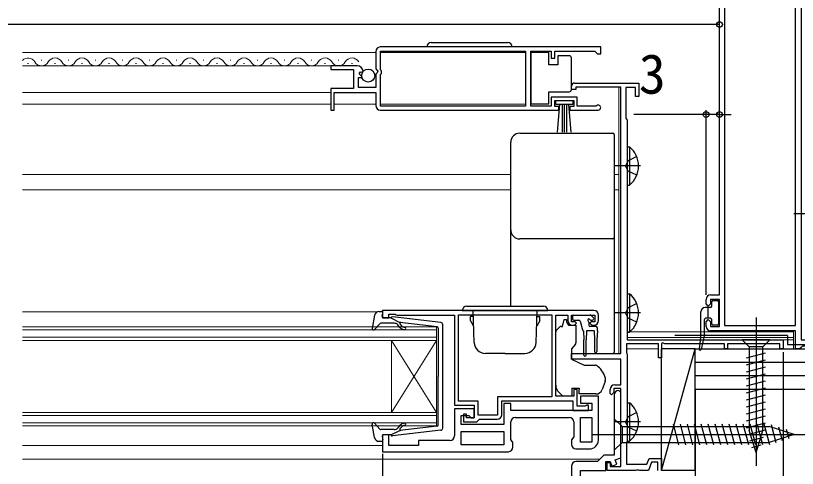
# Model space of a CAD drawing. Units: millimetres, scale not verified. Extents: x -529 to 521, y -782 to 778.
# Drawn here: x 83.2 to 256.9, y -582.8 to -482.3 of the extents above; entities that cross this region are included whole.
import ezdxf
from ezdxf.enums import TextEntityAlignment as Align

# ---------------------------------------------------------------- set-up
doc = ezdxf.new("R2010")
doc.units = ezdxf.units.MM
doc.header["$LTSCALE"] = 4
for name, color, linetype in [('0-2_YKK_11', 7, 'Continuous'), ('0-5_YKK_13', 4, 'Continuous'), ('0-7_YKK_D', 6, 'Continuous'), ('0-9_YSS_K', 3, 'Continuous'), ('0-A_YSS_KE', 3, 'Continuous')]:
    doc.layers.add(name, color=color, linetype=linetype)
doc.layers.add('0-4_YKK_12', color=2, linetype='Continuous', lineweight=18)
doc.styles.add('ＭＳ ゴシック', font='')
doc.styles.get('ＭＳ ゴシック').set_extended_font_data('MS Gothic')

msp = doc.modelspace()

# ---------------------------------------------------------------- linework, layer by layer
at = {"layer": '0-2_YKK_11'}
for p, q in [((213.2, -489.3), (164.2, -489.3)), ((212.7, -550), (212.7, -548.8)), ((194.2, -571.5), (206.2, -571.5)), ((164.7, -579.1), (192.7, -579.1)), ((207.7, -578.5), (210.7, -578.5))]:
    msp.add_line(p, q, dxfattribs=at)
for points in [[(257.7, -449.3), (257.7, -554.3), (277.7, -554.3), (277.7, -556.3), (277, -556.3), (277, -555.5), (265.4, -555.5), (265.4, -556.3), (265, -556.3), (264.7, -556), (264.4, -555.7), (258, -555.7), (257.7, -556), (257.4, -556.3), (256.5, -556.3), (256.5, -552.3), (237.6, -552.3)], [(237.6, -544.3), (239.6, -544.3), (239.6, -464.5), (217.7, -464.5), (217.7, -463.3), (218.8, -463.3), (218.8, -458.758), (218.92, -458.575), (218.92, -458.025), (218.8, -457.842), (218.8, -453.9)], [(212.296, -502.329), (212.102, -502.4), (208, -502.4), (208, -500.4), (202.2, -500.4), (202.2, -502.4), (197.703, -502.4), (197.703, -490.2), (202.2, -490.2), (202.2, -491.8), (203, -491.8), (203, -490.2), (211.9, -490.2), (212.2, -490.5), (212.5, -490.8), (213.2, -490.8), (213.2, -489.3)], [(163.2, -490.3), (163.2, -494.131), (163.653, -494.671), (163.5, -495), (163.2, -495.3), (163.2, -498.3), (159.4, -498.3), (159.4, -496.1), (160.017, -496.1), (160.124, -495.841), (159.559, -495.276), (159.829, -494.808), (160.148, -494.893), (160.399, -494.682)], [(159.105, -493.5), (153.2, -493.5), (153.2, -494.3), (158.3, -494.3), (158.3, -498.5), (153.2, -498.5), (153.2, -503.3), (154, -503.3), (154, -499.4), (163.2, -499.4), (163.2, -502.3)], [(217.7, -557.3), (217.7, -498.2), (207.7, -498.2), (207.7, -498.7), (206.7, -498.7), (206.7, -498)], [(207.4, -497.3), (221.7, -497.3), (221.7, -500.3), (220.9, -500.3), (220.9, -498.3), (218.8, -498.3), (218.8, -505.113), (218.95, -505.306), (219.1, -505.5), (219.1, -554.3), (253.7, -554.3), (253.7, -556.3), (253, -556.3), (253, -555.2), (241.4, -555.2), (241.4, -556.3), (240.7, -556.3), (240.7, -555.2), (227.427, -555.2), (227, -554.954), (226.7, -555.127), (226.7, -558.3), (226, -558.3), (226, -555.2), (218.9, -555.2), (218.9, -557.154), (219, -557.327), (219.1, -557.5), (219.1, -576.8), (219, -576.973), (218.9, -577.146), (218.9, -581.9), (223.458, -581.9), (223.931, -580.6), (226.7, -580.6), (226.7, -583.3)], [(164.2, -503.3), (203.9, -503.3), (203.9, -502.5), (203, -502.5), (203, -501.2), (207.2, -501.2), (207.2, -502.5), (206.3, -502.5), (206.3, -503.3), (212.65, -503.3)], [(236.6, -551.3), (236.6, -550.3), (237.1, -549.8), (237.6, -550.3), (237.6, -551.3), (239.6, -551.3), (239.6, -545.3), (237.6, -545.3), (237.6, -546.3), (237.1, -546.8), (236.6, -546.3), (236.6, -545.3)], [(211.7, -547.8), (164.7, -547.8), (164.7, -549.4), (166.1, -549.4), (166.1, -548.6), (167.553, -548.6), (167.776, -548.7), (168, -548.8), (180.7, -548.8), (180.7, -568.8), (185.1, -568.8), (185.1, -571.6), (183.4, -571.6), (183.4, -570.8), (182.7, -570.8), (182.7, -572.5), (185.7, -572.5), (186, -572.2), (186.3, -571.9), (190.2, -571.9)], [(191.2, -570.9), (191.2, -567.8), (207, -567.8), (207, -570), (210.5, -570), (210.5, -568.8), (210.1, -568.8), (209.876, -568.9), (209.653, -569), (208, -569), (208, -565.3), (207.2, -565.3), (207.2, -566.8), (203.2, -566.8), (203.2, -548.8), (205.9, -548.8), (205.9, -550)], [(206.9, -551), (207.4, -551), (207.8, -550.6), (207.5, -550.3), (206.7, -550.3), (206.7, -548.8), (211.9, -548.8), (211.9, -550.3), (211.1, -550.3), (210.8, -550.6), (211.2, -551), (211.7, -551)], [(216.3, -564.3), (217.7, -564.3), (217.7, -558.6), (206.7, -558.6), (206.7, -557.3), (217.7, -557.3)], [(206.7, -582.3), (206.7, -598.3), (209.2, -598.3), (209.2, -596.8), (208.7, -596.8), (208.7, -583.3), (214.3, -583.3), (214.3, -581.3), (215.3, -581.3), (215.658, -582.285), (216.786, -581.874), (216.444, -580.934), (217.7, -580.477), (217.7, -566), (217.2, -565.5)], [(223.8, -583.3), (221.858, -583.3), (221.675, -583.18), (221.125, -583.18), (220.942, -583.3), (214.6, -583.3), (214.6, -581.5), (215.3, -581.5), (215.3, -582.4), (217.7, -582.4), (217.7, -565.1), (216.1, -565.1), (216.1, -566), (215.6, -566.5), (215.3, -566.2), (215.3, -565.3)], [(212.7, -576.5), (212.7, -566.8), (208.7, -566.8), (208.7, -568.3), (211.2, -568.3), (211.2, -570), (193.2, -570), (193.2, -568.4), (191.7, -568.4), (191.7, -573.1), (182.2, -573.1), (182.2, -571.1), (183.9, -571.1), (184.4, -571.6), (185.1, -571.6), (185.1, -569.6), (180.7, -569.6), (180.7, -575.6)], [(216.2, -566.5), (216.2, -579.9), (213.9, -579.9), (212.5, -581.3), (207.7, -581.3)], [(193.7, -578.1), (193.7, -577.1), (193.2, -576.386), (193.2, -572.5)], [(207.2, -572.5), (207.2, -575.786), (206.7, -576.5), (206.7, -577.5)], [(179.7, -576.6), (172.7, -576.6), (172.7, -577.7), (166.1, -577.7), (166.1, -575.4), (164.7, -575.4), (164.7, -579.1)], [(225.9, -583.3), (225.9, -581.4), (224.492, -581.4), (223.8, -583.3)]]:
    msp.add_lwpolyline(points, dxfattribs=at)
for points in [[(240.7, -464.5), (240.7, -551.1), (256.5, -551.1), (256.5, -464.5)], [(196.503, -502.4), (164.3, -502.4), (164.3, -495.4), (164.5, -495.2), (164.5, -494.6), (164.3, -494.4), (164.3, -490.2), (196.503, -490.2)], [(181.6, -548.7), (202.3, -548.7), (202.3, -566.9), (190.3, -566.9), (190.3, -571), (186, -571), (186, -567.9), (181.6, -567.9)], [(208.7, -577), (208.7, -571.5), (211.2, -571.5), (211.2, -577)], [(182.2, -574.6), (191.7, -574.6), (191.7, -577.6), (182.2, -577.6)]]:
    msp.add_lwpolyline(points, close=True, dxfattribs=at)
for centre, radius, start, end in [((164.2, -490.3), 1, 90.00001, 179.99999), ((159.105, -494.8), 1.3, 5.2159, 90.00002), ((207.4, -498), 0.7, 90.00001, 179.99999), ((164.2, -502.3), 1, 180.00001, 269.99999), ((212.65, -502.75), 0.55, 269.99998, 130.11937), ((237.6, -545.3), 1, 90.00001, 179.99999), ((211.7, -548.8), 1, 0.00001, 89.99999), ((206.9, -550), 1, 180.00001, 269.99999), ((211.7, -550), 1, 270.00001, 359.99999), ((237.6, -551.3), 1, 180.00001, 269.99999), ((216.3, -565.3), 1, 90.00001, 179.99999), ((217.2, -566.5), 1, 90.00001, 179.99999), ((190.2, -570.9), 1, 270.00001, 359.99999), ((194.2, -572.5), 1, 90.00001, 179.99999), ((206.2, -572.5), 1, 0.00001, 89.99999), ((179.7, -575.6), 1, 270.00001, 359.99999), ((210.7, -576.5), 2, 270.00001, 359.99999), ((192.7, -578.1), 1, 270.00001, 359.99999), ((207.7, -577.5), 1, 180.00001, 269.99999), ((207.7, -582.3), 1, 90.00001, 179.99999)]:
    msp.add_arc(centre, radius, start, end, dxfattribs=at)
at = {"layer": '0-4_YKK_12'}
for p, q in [((84.7, -490.5), (163.2, -490.5)), ((164.3, -490.5), (196.5, -490.5)), ((85.847, -493), (86.047, -493)), ((88.847, -492.24), (89.047, -492.24)), ((91.847, -493), (92.047, -493)), ((94.847, -492.24), (95.047, -492.24)), ((97.847, -493), (98.047, -493)), ((100.847, -492.24), (101.047, -492.24)), ((103.847, -493), (104.047, -493)), ((106.847, -492.24), (107.047, -492.24)), ((109.847, -493), (110.047, -493)), ((112.847, -492.24), (113.047, -492.24)), ((115.847, -493), (116.047, -493)), ((118.847, -492.24), (119.047, -492.24)), ((121.847, -493), (122.047, -493)), ((124.847, -492.24), (125.047, -492.24)), ((127.847, -493), (128.047, -493)), ((130.847, -492.24), (131.047, -492.24)), ((133.847, -493), (134.047, -493)), ((136.847, -492.24), (137.047, -492.24)), ((139.847, -493), (140.047, -493)), ((142.847, -492.24), (143.047, -492.24)), ((145.847, -493), (146.047, -493)), ((148.847, -492.239), (149.047, -492.239)), ((151.847, -492.999), (152.047, -492.999)), ((154.847, -492.239), (155.047, -492.239)), ((157.847, -492.999), (158.047, -492.999)), ((84.7, -493.5), (153.6, -493.5)), ((84.7, -499.4), (153.2, -499.4)), ((84.7, -502), (153.2, -502)), ((154, -502), (163.2, -502)), ((164.3, -502), (196.5, -502)), ((84.7, -517.6), (193.2, -517.6)), ((216.2, -517.6), (217.2, -517.6)), ((84.7, -521), (193.2, -521)), ((216.2, -521), (217.2, -521)), ((84.7, -548.1), (163.494, -548.1)), ((176.7, -552.1), (84.7, -552.1)), ((256, -556.3), (256, -552.3)), ((84.7, -553.7), (176.7, -553.7)), ((256, -552.5), (219.1, -552.5)), ((256, -553.8), (219.1, -553.8)), ((166.7, -554.4), (166.7, -570.4)), ((176.7, -554.4), (166.7, -570.4)), ((176.7, -570.4), (166.7, -554.4)), ((176.7, -554.4), (176.7, -570.4)), ((256, -554.3), (253.4, -554.3)), ((226, -556.3), (218.9, -556.3)), ((256, -556.3), (226.7, -556.3)), ((176.7, -571.1), (84.7, -571.1)), ((84.7, -572.7), (176.7, -572.7)), ((84.7, -577.7), (164.7, -577.7)), ((84.7, -580.8), (213, -580.8))]:
    msp.add_line(p, q, dxfattribs=at)
for points in [[(217.2, -498.2), (217.2, -517.6), (217.2, -557.3)], [(84.7, -551.4), (176.7, -551.4), (176.7, -554.4), (84.7, -554.4)], [(84.7, -570.4), (176.7, -570.4), (176.7, -573.4), (84.7, -573.4)]]:
    msp.add_lwpolyline(points, dxfattribs=at)
for centre, start, end in [((85.947, -493.458), 29.19937, 136.52865), ((88.947, -491.782), 209.19064, 330.80936), ((91.947, -493.458), 29.19937, 150.80063), ((94.947, -491.782), 209.19064, 330.80936), ((97.947, -493.458), 29.19937, 150.80063), ((100.947, -491.782), 209.19064, 330.80936), ((103.947, -493.458), 29.19937, 150.80063), ((106.947, -491.782), 209.19064, 330.80936), ((109.947, -493.458), 29.19937, 150.80063), ((112.947, -491.782), 209.19064, 330.80936), ((115.947, -493.458), 29.19937, 150.80063), ((118.947, -491.782), 209.19064, 330.80936), ((121.947, -493.458), 29.19937, 150.80063), ((124.947, -491.782), 209.19064, 330.80936), ((127.947, -493.458), 29.19937, 150.80063), ((130.947, -491.782), 209.19064, 330.80936), ((133.947, -493.458), 29.19937, 150.80063), ((136.947, -491.782), 209.19064, 330.80936), ((139.947, -493.458), 29.19937, 150.80063), ((142.947, -491.782), 209.19064, 330.80936), ((145.947, -493.458), 29.19937, 150.80063), ((148.947, -491.781), 209.19064, 330.80936), ((151.947, -493.458), 29.19937, 150.80063), ((154.947, -491.781), 209.19064, 330.80936), ((157.947, -493.458), 29.19937, 150.80063)]:
    msp.add_arc(centre, 1.718, start, end, dxfattribs=at)
at = {"layer": '0-5_YKK_13'}
for p, q in [((175.55, -488.3), (192.55, -488.3)), ((203.703, -491.25), (203.703, -493.25)), ((206.203, -491.25), (203.703, -491.25)), ((203.703, -493.25), (201.703, -493.25)), ((206.703, -498.75), (206.703, -498.25)), ((201.703, -499.25), (206.203, -499.25)), ((203.564, -508.177), (204.1, -502.05)), ((204.6, -502.05), (204.6, -508.2)), ((205.1, -502.05), (205.1, -508.2)), ((205.6, -502.05), (205.6, -508.2)), ((206.636, -508.177), (206.1, -502.05)), ((195.2, -508.437), (215.9, -508.437)), ((216.2, -508.738), (216.2, -510.001)), ((193.2, -511.701), (193.2, -510.441)), ((219.1, -511.449), (219.1, -519.949)), ((219.1, -511.449), (219.609, -511.449)), ((219.609, -511.449), (219.609, -519.949)), ((219.1, -513.699), (219.1, -517.699)), ((221.196, -513.624), (219.289, -514.554)), ((222.057, -515.699), (216.38, -515.699)), ((219.289, -514.554), (218.68, -515.699)), ((219.289, -516.844), (218.68, -515.699)), ((221.196, -517.774), (219.289, -516.844)), ((219.1, -519.949), (219.609, -519.949)), ((261.191, -526.3), (256.105, -526.3)), ((193.2, -530.566), (193.2, -529.9)), ((193.2, -535.995), (193.2, -530.566)), ((193.2, -546.8), (193.2, -535.995)), ((216.2, -535.847), (216.2, -556.915)), ((219.1, -544.05), (219.1, -552.55)), ((219.1, -544.05), (219.609, -544.05)), ((219.609, -544.05), (219.609, -552.55)), ((183.45, -546.8), (200.45, -546.8)), ((219.1, -546.3), (219.1, -550.3)), ((237.55, -547.1), (236.45, -547.1)), ((237.05, -549.5), (237.05, -547.1)), ((237.85, -546.8), (237.85, -545.85)), ((238.15, -545.55), (239.05, -545.55)), ((239.35, -545.85), (239.35, -550.75)), ((162.946, -548.818), (162.403, -551.745)), ((163.929, -548), (164.498, -548)), ((164.609, -549.019), (164.787, -548.381)), ((182.45, -547.8), (201.45, -547.8)), ((185.069, -554.887), (184.821, -547.8)), ((198.831, -554.887), (199.079, -547.8)), ((207.25, -548.8), (210.85, -548.8)), ((222.057, -548.3), (216.38, -548.3)), ((235.45, -553.081), (235.45, -548.1)), ((166.598, -549.4), (164.898, -549.4)), ((166.598, -549.4), (168.598, -550.413)), ((177.656, -550.449), (166.915, -549.202)), ((176.833, -551.369), (168.598, -550.413)), ((184.832, -549.1), (184.25, -549.1)), ((184.25, -550.098), (184.25, -549.1)), ((184.25, -550.098), (184.9, -551.224)), ((199.65, -550.098), (199, -551.224)), ((199.068, -549.1), (199.65, -549.1)), ((199.65, -550.098), (199.65, -549.1)), ((206.95, -549.1), (206.95, -549.6)), ((207.25, -549.9), (208.32, -549.9)), ((208.61, -550.122), (209.133, -552.078)), ((210.55, -550.361), (210.55, -551)), ((211.011, -549.9), (211.35, -549.9)), ((211.562, -549.388), (211.062, -548.888)), ((236.25, -553.068), (236.25, -549.8)), ((237.55, -549.5), (236.55, -549.5)), ((237.093, -549.5), (237.05, -549.457)), ((237.85, -550.75), (237.85, -549.8)), ((247.702, -549.299), (247.702, -582.212)), ((164.109, -550.698), (162.92, -552.002)), ((167.332, -550.6), (164.33, -550.6)), ((168.523, -551.464), (168.098, -550.957)), ((168.584, -550.759), (168.906, -551.143)), ((177.098, -551.667), (177.098, -562.4)), ((178.098, -573.855), (178.098, -550.945)), ((203.346, -552.154), (204.053, -551.446)), ((204.406, -551.3), (204.697, -551.3)), ((206.069, -551), (207.699, -551)), ((207.699, -551), (207.699, -554.926)), ((209.35, -552.291), (209.45, -554.3)), ((210.05, -552.3), (209.95, -554.3)), ((211.75, -552.3), (210.05, -552.3)), ((212.15, -551.3), (210.85, -551.3)), ((211.75, -552.3), (211.85, -554.3)), ((212.45, -552.3), (212.35, -554.3)), ((212.45, -552.3), (212.45, -551.6)), ((239.05, -551.05), (238.15, -551.05)), ((203.199, -563.366), (203.199, -552.507)), ((219.1, -552.55), (219.609, -552.55)), ((235.448, -553.119), (235.052, -556.269)), ((236.243, -553.131), (235.544, -556.353)), ((209.45, -557.65), (209.45, -554.3)), ((209.95, -557.65), (209.95, -554.3)), ((211.85, -554.3), (211.85, -556.85)), ((212.35, -554.3), (212.35, -556.85)), ((250.802, -554.299), (244.602, -554.299)), ((244.602, -554.299), (246.152, -555.849)), ((250.802, -554.299), (249.252, -555.849)), ((191.95, -557.3), (187.567, -557.3)), ((191.95, -557.3), (196.333, -557.3)), ((206.699, -557.299), (215.9, -557.299)), ((216.2, -556.915), (216.2, -556.999)), ((245.602, -558.275), (249.802, -557.15)), ((246.152, -555.849), (246.152, -574.383)), ((249.252, -555.849), (246.152, -555.849)), ((249.252, -574.383), (249.252, -555.849)), ((206.699, -558.6), (209.487, -559.9)), ((245.602, -559.828), (249.802, -558.703)), ((209.487, -559.9), (212.032, -559.9)), ((212.181, -559.923), (212.032, -559.9)), ((212.181, -559.923), (212.324, -559.994)), ((245.602, -561.381), (249.802, -560.256)), ((177.098, -573.133), (177.098, -562.4)), ((214.2, -562.723), (214.2, -563.327)), ((245.602, -562.934), (249.802, -561.809)), ((203.199, -564.372), (203.199, -563.366)), ((214.169, -563.498), (213.508, -565.313)), ((245.602, -564.487), (249.802, -563.362)), ((206.799, -565), (208.399, -565)), ((208.399, -565), (208.399, -565.3)), ((245.602, -566.04), (249.802, -564.915)), ((245.602, -567.593), (249.802, -566.468)), ((219.1, -568.25), (219.1, -576.75)), ((219.1, -568.25), (219.609, -568.25)), ((219.609, -568.25), (219.609, -576.75)), ((245.602, -569.146), (249.802, -568.02)), ((245.602, -570.699), (249.802, -569.573)), ((219.1, -570.5), (219.1, -574.5)), ((245.602, -572.252), (249.802, -571.126)), ((162.946, -575.982), (162.403, -573.055)), ((164.109, -574.102), (162.92, -572.798)), ((216.2, -571.799), (216.2, -578.799)), ((216.2, -571.799), (217.95, -573.549)), ((222.057, -572.5), (216.38, -572.5)), ((230.572, -577.599), (229.339, -572.999)), ((232.125, -577.599), (230.892, -572.999)), ((233.678, -577.599), (232.445, -572.999)), ((235.231, -577.599), (233.998, -572.999)), ((236.784, -577.599), (235.551, -572.999)), ((238.337, -577.599), (237.104, -572.999)), ((239.89, -577.599), (238.657, -572.999)), ((241.442, -577.599), (240.21, -572.999)), ((242.995, -577.599), (241.763, -572.999)), ((244.548, -577.599), (243.316, -572.999)), ((246.101, -577.599), (244.869, -572.999)), ((245.602, -573.805), (249.802, -572.679)), ((247.654, -577.599), (246.422, -572.999)), ((249.207, -577.599), (247.974, -572.999)), ((250.758, -577.592), (249.527, -572.999)), ((252.19, -577.14), (251.112, -573.118)), ((167.332, -574.2), (164.33, -574.2)), ((166.598, -575.4), (168.598, -574.387)), ((177.656, -574.351), (166.915, -575.598)), ((168.523, -573.336), (168.098, -573.843)), ((168.584, -574.041), (168.906, -573.657)), ((176.833, -573.431), (168.598, -574.387)), ((217.95, -573.549), (217.95, -577.049)), ((217.95, -573.549), (250.65, -573.549)), ((245.86, -575.288), (249.802, -574.232)), ((247.702, -579.299), (246.152, -574.383)), ((247.702, -579.299), (249.252, -574.383)), ((256.2, -575.299), (250.65, -573.549)), ((253.622, -576.689), (252.808, -573.653)), ((255.054, -576.237), (254.505, -574.188)), ((164.609, -575.781), (164.787, -576.419)), ((166.598, -575.4), (164.898, -575.4)), ((211.2, -575.299), (261.2, -575.299)), ((246.312, -576.72), (249.348, -575.907)), ((256.2, -575.299), (250.65, -577.049)), ((163.929, -576.8), (164.498, -576.8)), ((216.2, -578.799), (217.95, -577.049)), ((217.95, -577.049), (250.65, -577.049)), ((219.1, -576.75), (219.609, -576.75)), ((246.763, -578.152), (248.813, -577.603))]:
    msp.add_line(p, q, dxfattribs=at)
for points in [[(201.703, -493.25), (201.703, -490.55), (197.703, -490.55), (197.703, -501.95)], [(206.703, -498.25), (206.703, -492.25), (206.703, -491.75)], [(197.703, -501.95), (201.703, -501.95), (201.703, -499.25)], [(216.2, -510.001), (216.2, -510.029), (216.2, -510.089), (216.2, -510.179), (216.2, -510.298), (216.2, -510.444), (216.2, -510.613), (216.2, -510.802), (216.2, -511.01), (216.2, -511.229), (216.2, -511.459), (216.2, -511.694)], [(193.2, -529.9), (193.2, -523.834), (193.2, -517.767), (193.2, -511.701)], [(216.2, -511.694), (216.2, -514.295), (216.2, -516.897), (216.2, -519.499), (216.2, -522.101), (216.2, -524.702), (216.2, -527.304), (216.2, -529.906)], [(216.2, -529.906), (216.2, -530.14), (216.2, -530.369), (216.2, -530.589), (216.2, -530.795), (216.2, -530.985), (216.2, -531.155), (216.2, -531.3), (216.2, -531.42), (216.2, -531.511), (216.2, -531.571), (216.2, -531.6)], [(215.9, -531.899), (209, -531.894), (202.1, -531.893), (195.2, -531.897)], [(216.2, -531.6), (216.2, -532.264), (216.2, -535.847)], [(221.196, -546.225), (219.289, -547.155), (218.68, -548.3)], [(221.196, -550.375), (219.289, -549.445), (218.68, -548.3)], [(204.697, -551.3), (205.099, -549.8), (205.599, -549.8), (205.599, -550)], [(207.582, -555.248), (206.699, -556.3), (206.699, -558.6)], [(206.799, -565), (206.799, -566.8), (204.799, -566.8), (203.785, -565.786)], [(212.099, -566.3), (208.399, -566.3), (208.399, -565.3)], [(221.196, -570.425), (219.289, -571.355), (218.68, -572.5)], [(221.196, -574.575), (219.289, -573.645), (218.68, -572.5)]]:
    msp.add_lwpolyline(points, dxfattribs=at)
msp.add_lwpolyline([(207, -502.05), (203.2, -502.05), (203.2, -501.2), (207, -501.2)], close=True, dxfattribs=at)
msp.add_circle((161.55, -495.65), 1.45, dxfattribs=at)
for centre, radius, start, end in [((175.55, -489.3), 1, 90, 180), ((192.55, -489.3), 1, 0, 90), ((206.203, -491.75), 0.5, 0.00001, 90), ((206.203, -498.75), 0.5, 270, 359.99995), ((216.069, -515.699), 5.531, 309.79413, 50.20587), ((195.199, -529.899), 1.999, 180.03931, 270.03929), ((215.9, -531.599), 0.3, 269.96096, 359.96055), ((216.069, -548.3), 5.531, 309.79413, 50.20587), ((183.45, -547.8), 1, 90, 180), ((200.45, -547.8), 1, 0, 90), ((236.45, -548.1), 1, 90, 180), ((237.55, -546.8), 0.3, 270, 0), ((238.15, -545.85), 0.3, 90, 180), ((239.05, -545.85), 0.3, 0, 90), ((163.929, -549), 1, 90, 169.48786), ((164.498, -548.3), 0.3, 344.43464, 90), ((207.25, -549.1), 0.3, 90, 180), ((210.85, -549.1), 0.3, 45, 90), ((164.898, -549.1), 0.3, 164.43464, 270), ((166.881, -549.5), 0.3, 83.37911, 160.52878), ((168.738, -550.631), 0.2, 83.37911, 220.00001), ((177.598, -550.945), 0.5, 0, 83.37911), ((206.899, -550), 1.3, 180, 230.28483), ((207.25, -549.6), 0.3, 180, 270), ((208.32, -550.2), 0.3, 15, 90), ((210.55, -549.9), 0.25, 33.05573, 236.94427), ((210.25, -550.361), 0.3, 0, 56.94427), ((211.011, -549.6), 0.3, 213.05573, 270), ((211.35, -549.6), 0.3, 270, 45), ((236.55, -549.8), 0.3, 90, 180), ((237.55, -549.8), 0.3, 0, 90), ((162.698, -551.8), 0.3, 169.48786, 317.64469), ((164.33, -550.9), 0.3, 90, 137.64469), ((167.332, -551.6), 1, 40.00001, 90), ((169.672, -550.5), 1.5, 220.00001, 270), ((169.672, -550.5), 1, 220.00001, 270), ((169.672, -551.75), 0.25, 270, 90), ((176.798, -551.667), 0.3, 0, 83.37911), ((203.699, -552.507), 0.5, 135, 180), ((204.406, -551.8), 0.5, 90, 135), ((209.423, -552), 0.3, 195, 255.86219), ((210.85, -551), 0.3, 180, 270), ((212.15, -551.6), 0.3, 0, 90), ((238.15, -550.75), 0.3, 180, 270), ((239.05, -550.75), 0.3, 270, 0), ((235.15, -553.081), 0.3, 352.84035, 0), ((235.95, -553.068), 0.3, 347.76031, 0), ((187.567, -554.8), 2.5, 182, 270), ((196.333, -554.8), 2.5, 270, 358), ((207.199, -554.926), 0.5, 320, 0), ((212.1, -556.85), 0.25, 180, 0), ((215.9, -556.999), 0.3, 269.99581, 359.99601), ((235.3, -556.3), 0.25, 172.84035, 347.76031), ((209.7, -557.65), 0.25, 180, 0), ((209.4, -564.05), 5, 17.14621, 54.20463), ((213.7, -562.723), 0.5, 0, 17.14621), ((205.199, -564.372), 2, 180, 198.31334), ((213.7, -563.327), 0.5, 340, 0), ((205.199, -564.372), 2, 198.31334, 225), ((212.099, -564.8), 1.5, 270, 340), ((216.069, -572.5), 5.531, 309.79413, 50.20587), ((162.698, -573), 0.3, 42.35531, 190.51214), ((169.672, -574.3), 1.5, 90, 139.99999), ((169.672, -573.05), 0.25, 270, 90), ((176.798, -573.133), 0.3, 276.62089, 0), ((164.33, -573.9), 0.3, 222.35531, 270), ((167.332, -573.2), 1, 270, 319.99999), ((168.738, -574.169), 0.2, 139.99999, 276.62089), ((169.672, -574.3), 1, 90, 139.99999), ((177.598, -573.855), 0.5, 276.62089, 0), ((163.929, -575.8), 1, 190.51214, 270), ((164.498, -576.5), 0.3, 270, 15.56536), ((164.898, -575.7), 0.3, 90, 195.56536), ((166.881, -575.3), 0.3, 199.47122, 276.62089)]:
    msp.add_arc(centre, radius, start, end, dxfattribs=at)
for centre, major_axis, start_param, end_param in [((195.2, -510.441), (0, -2.003), 3.1415927, 4.712389), ((215.9, -508.738), (0, -0.3), 1.5707963, 3.1415927)]:
    msp.add_ellipse(centre, major_axis=major_axis, ratio=0.998401, start_param=start_param, end_param=end_param, dxfattribs=at)
at = {"layer": '0-7_YKK_D'}
for p, q in [((239.6, -484.301), (-286.2, -484.301)), ((236.6, -544.3), (236.6, -503.301)), ((236.6, -504.301), (220.545, -504.301)), ((239.6, -504.301), (236.6, -504.301)), ((239.6, -504.301), (242.15, -504.301)), ((253.7, -557), (253.7, -721.8)), ((164.7, -579.6), (164.7, -701.8))]:
    msp.add_line(p, q, dxfattribs=at)
for centre in [(239.6, -484.301), (236.6, -504.301), (239.6, -504.301)]:
    msp.add_circle(centre, 0.637, dxfattribs=at)
at = {"layer": '0-9_YSS_K'}
for p, q in [((226.7, -583.3), (226.7, -556.3)), ((234.2, -556.3), (226.7, -556.3)), ((234.2, -583.3), (234.2, -556.3)), ((423.97, -559.3), (234.2, -559.3)), ((423.97, -562.3), (234.2, -562.3))]:
    msp.add_line(p, q, dxfattribs=at)
msp.add_lwpolyline([(234.2, -583.3), (226.7, -583.3), (234.2, -556.3)], dxfattribs=at)
at = {"layer": '0-A_YSS_KE'}
for p, q in [((254.7, -553.305), (229.7, -553.305)), ((234.2, -556.3), (423.97, -556.3))]:
    msp.add_line(p, q, dxfattribs=at)
for points in [[(254.7, -553.305), (254.7, -555.305), (304.7, -555.305)], [(423.97, -565.3), (234.2, -565.3), (234.2, -556.3)]]:
    msp.add_lwpolyline(points, dxfattribs=at)
msp.add_lwpolyline([(272.2, -654.3), (272.2, -565.3), (234.2, -565.3), (234.2, -654.3)], close=True, dxfattribs=at)

# ---------------------------------------------------------------- texts
at = {"layer": '0-7_YKK_D', "style": 'ＭＳ ゴシック'}
msp.add_text('3', height=8.798, dxfattribs=at).set_placement((221.659, -502.301), align=Align.BOTTOM_LEFT)

doc.saveas('drawing.dxf')
